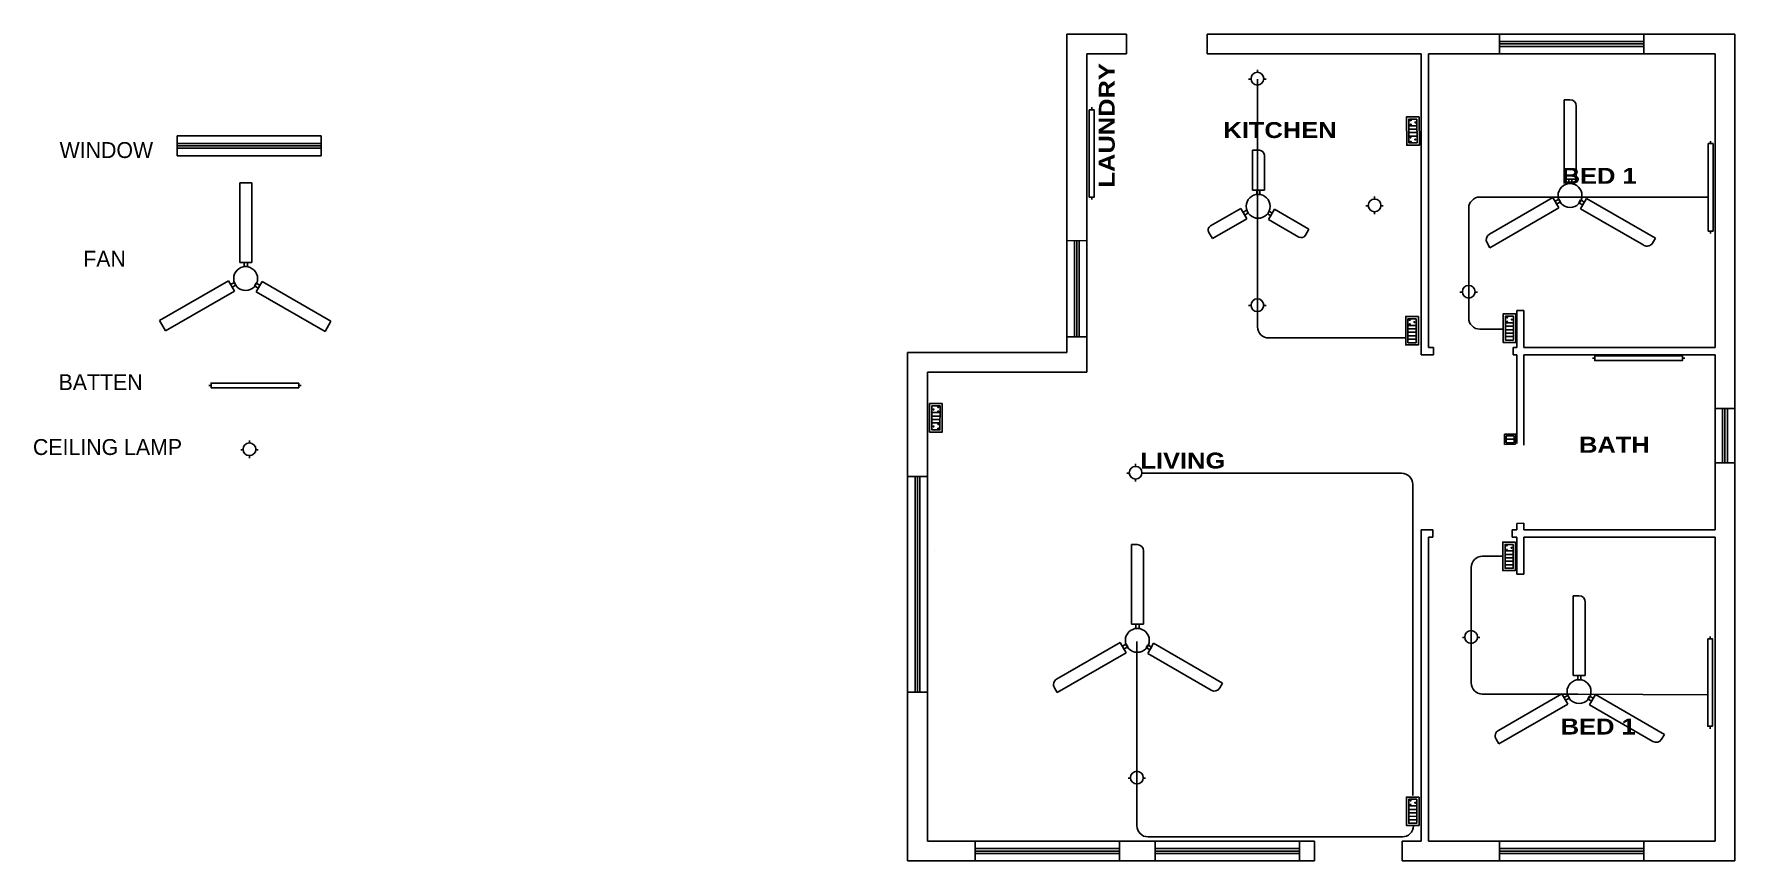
# Model space of a CAD drawing. Header units: millimetres. Extents: x -7936 to 13425, y 2495 to 12885.
import ezdxf

# ---------------------------------------------------------------- set-up
doc = ezdxf.new("R2010")
doc.units = ezdxf.units.MM
for name, color, linetype in [('fan', 7, 'Continuous'), ('inner wall', 2, 'Continuous'), ('light', 7, 'Continuous'), ('text', 21, 'Continuous'), ('wall', 51, 'Continuous'), ('window', 10, 'Continuous')]:
    doc.layers.add(name, color=color, linetype=linetype)
doc.layers.add('switch', color=7, linetype='Continuous', true_color=0xe7f0ff)

# ---------------------------------------------------------------- blocks, each defined once
blk = doc.blocks.new('*U7')
at = {"layer": 'fan'}
for p, q in [((-75, 527), (-75, -473)), ((75, 527), (-75, 527)), ((75, -473), (75, 527)), ((75, -473), (75, 527)), ((-75, -473), (75, -473)), ((0, -473), (-20, -473)), ((-20, -473), (-20, -527)), ((-20, -527), (20, -527)), ((0, -473), (20, -473)), ((20, -473), (20, -527))]:
    blk.add_line(p, q, dxfattribs=at)
blk = doc.blocks.new('*U8')
at = {"layer": 'fan', "color": 0, "linetype": 'ByBlock', "lineweight": -2, "transparency": 16777216}
blk.add_blockref('*U7', (19292, 7920), dxfattribs=at)
for p, rotation in [((18701, 6915), 120), ((19867, 6905), 240)]:
    blk.add_blockref('*U7', p, dxfattribs=dict(at, rotation=rotation))
blk = doc.blocks.new('celinng_fan')
at = {"layer": 'fan'}
for p, q in [((-37, 1269), (-37, 269)), ((33, 1269), (-37, 1269)), ((113, 269), (113, 1189)), ((-37, 269), (113, 269)), ((38, 269), (18, 269)), ((18, 269), (18, 214)), ((18, 214), (58, 214)), ((38, 269), (58, 269)), ((58, 269), (58, 214)), ((-181, 39), (-978, -421)), ((-106, -91), (-181, 39)), ((-86, -16), (-106, 18)), ((166, 9), (146, -26)), ((241, 29), (166, -101)), ((213, -19), (166, 9)), ((1107, -471), (241, 29)), ((-972, -591), (-106, -91)), ((-143, -26), (-153, -9)), ((-143, -26), (-133, -44)), ((-133, -44), (-86, -16)), ((193, -53), (146, -26)), ((166, -101), (963, -561)), ((203, -36), (193, -53)), ((203, -36), (213, -19)), ((-1007, -531), (-972, -591)), ((1072, -532), (1107, -471))]:
    blk.add_line(p, q, dxfattribs=at)
blk.add_circle((35, 65), 150, dxfattribs=at)
for centre, start, end in [((33, 1189), 0, 90), ((-938, -491), 120, 210), ((1003, -492), 240, 330)]:
    blk.add_arc(centre, 80, start, end, dxfattribs=at)

msp = doc.modelspace()

# ---------------------------------------------------------------- linework, layer by layer
at = {"layer": 'fan'}
for p, q in [((7365, 11424), (7365, 10924)), ((7455, 11424), (7365, 11424)), ((7515, 10924), (7515, 11364)), ((7365, 10924), (7515, 10924)), ((7440, 10924), (7420, 10924)), ((7420, 10924), (7420, 10869)), ((7440, 10924), (7460, 10924)), ((7460, 10924), (7460, 10869)), ((7221, 10693), (6839, 10473)), ((7296, 10564), (7221, 10693)), ((7454, 10869), (7460, 10869)), ((7642, 10684), (7567, 10554)), ((8075, 10434), (7642, 10684)), ((11165, 10782), (11213, 10810)), ((6863, 10314), (7296, 10564)), ((7248, 10646), (7294, 10673)), ((7258, 10628), (7248, 10646)), ((7258, 10628), (7268, 10611)), ((7268, 10611), (7312, 10637)), ((7595, 10601), (7553, 10626)), ((7567, 10554), (7948, 10334)), ((7615, 10636), (7574, 10660)), ((7605, 10619), (7595, 10601)), ((7605, 10619), (7615, 10636)), ((6863, 10314), (6818, 10391)), ((8030, 10356), (8075, 10434)), ((5848, 6471), (5848, 5471)), ((5918, 6471), (5848, 6471)), ((5998, 5471), (5998, 6391)), ((11395, 5827), (11395, 4827)), ((11465, 5827), (11395, 5827)), ((11545, 4827), (11545, 5747)), ((5848, 5471), (5998, 5471)), ((5923, 5471), (5903, 5471)), ((5903, 5471), (5903, 5416)), ((5903, 5416), (5943, 5416)), ((5923, 5471), (5943, 5471)), ((5943, 5471), (5943, 5416)), ((5704, 5241), (4907, 4781)), ((5779, 5111), (5704, 5241)), ((5731, 5193), (5779, 5220)), ((5741, 5176), (5731, 5193)), ((5741, 5176), (5751, 5158)), ((5751, 5158), (5799, 5186)), ((5799, 5186), (5779, 5220)), ((6050, 5211), (6030, 5176)), ((6078, 5149), (6030, 5176)), ((6125, 5231), (6050, 5101)), ((6098, 5183), (6050, 5211)), ((6088, 5166), (6078, 5149)), ((6088, 5166), (6098, 5183)), ((6991, 4731), (6125, 5231)), ((4913, 4611), (5779, 5111)), ((6050, 5101), (6847, 4641)), ((6956, 4670), (6991, 4731)), ((11395, 4827), (11545, 4827)), ((11470, 4827), (11450, 4827)), ((11450, 4827), (11450, 4772)), ((11450, 4772), (11490, 4772)), ((11470, 4827), (11490, 4827)), ((11490, 4827), (11490, 4772)), ((4878, 4671), (4913, 4611)), ((11251, 4596), (10454, 4136)), ((11326, 4466), (11251, 4596)), ((11278, 4548), (11326, 4576)), ((11288, 4531), (11278, 4548)), ((11288, 4531), (11298, 4514)), ((11298, 4514), (11346, 4541)), ((11346, 4541), (11326, 4576)), ((11598, 4566), (11578, 4531)), ((11625, 4504), (11578, 4531)), ((11673, 4586), (11598, 4456)), ((11645, 4539), (11598, 4566)), ((11635, 4521), (11625, 4504)), ((11635, 4521), (11645, 4539)), ((12539, 4086), (11673, 4586)), ((10460, 3966), (11326, 4466)), ((11598, 4456), (12395, 3996)), ((12504, 4026), (12539, 4086)), ((10425, 4027), (10460, 3966))]:
    msp.add_line(p, q, dxfattribs=at)
for centre in [(7437, 10720), (-5278, 9812), (5920, 5267), (11467, 4623)]:
    msp.add_circle(centre, 150, dxfattribs=at)
for centre, radius, start, end in [((7455, 11364), 60, 0, 90), ((6869, 10421), 60, 120, 210), ((7978, 10386), 60, 240, 330), ((5918, 6391), 80, 0, 90), ((11465, 5747), 80, 0, 90), ((4947, 4711), 80, 120, 210), ((6887, 4710), 80, 240, 330), ((10494, 4067), 80, 120, 210), ((12435, 4066), 80, 240, 330)]:
    msp.add_arc(centre, radius, start, end, dxfattribs=at)
at = {"layer": 'inner wall'}
for p, q in [((9485, 12635), (9485, 8855)), ((9575, 12635), (9575, 8945)), ((10685, 8945), (10685, 9411)), ((10685, 9411), (10775, 9411)), ((10775, 8945), (10775, 9411)), ((9485, 8855), (9640, 8855)), ((9640, 8945), (9575, 8945)), ((9640, 8945), (9640, 8855)), ((10640, 8945), (10685, 8945)), ((10640, 8945), (10640, 8855)), ((10640, 8855), (10685, 8855)), ((10685, 8855), (10685, 7739)), ((10775, 8945), (13175, 8945)), ((10775, 8855), (10775, 7718)), ((10775, 8855), (13175, 8855)), ((9485, 2745), (9485, 6655)), ((9485, 6655), (9629, 6655)), ((9629, 6565), (9629, 6655)), ((10629, 6565), (10628, 6655)), ((10628, 6655), (10685, 6655)), ((10775, 6738), (10685, 6737)), ((10685, 6737), (10685, 6655)), ((10775, 6738), (10775, 6655)), ((10775, 6655), (13175, 6655)), ((9575, 2745), (9575, 6565)), ((9575, 6565), (9629, 6565)), ((10629, 6565), (10685, 6565)), ((10685, 6099), (10685, 6565)), ((10775, 6099), (10775, 6565)), ((10775, 6565), (13175, 6565)), ((10685, 6099), (10775, 6099))]:
    msp.add_line(p, q, dxfattribs=at)
at = {"layer": 'light'}
for p, q in [((7429, 12404), (7429, 12434)), ((7349, 12318), (7318, 12318)), ((7429, 12244), (7429, 12214)), ((7508, 12318), (7538, 12318)), ((5347, 11934), (5347, 11964)), ((13120, 11509), (13120, 11539)), ((5347, 10834), (5347, 10804)), ((8819, 10726), (8789, 10726)), ((8900, 10812), (8900, 10842)), ((8979, 10726), (9009, 10726)), ((8900, 10652), (8900, 10622)), ((13120, 10409), (13120, 10379)), ((10002, 9641), (9971, 9641)), ((10082, 9727), (10082, 9757)), ((10161, 9641), (10191, 9641)), ((7349, 9472), (7318, 9472)), ((7429, 9558), (7429, 9588)), ((7508, 9472), (7538, 9472)), ((10082, 9567), (10082, 9537)), ((7429, 9398), (7429, 9368)), ((11665, 8812), (11635, 8812)), ((12765, 8812), (12795, 8812)), ((-5712, 8470), (-5742, 8470)), ((-4612, 8470), (-4582, 8470)), ((-5230, 7748), (-5230, 7778)), ((-5310, 7662), (-5340, 7662)), ((-5230, 7588), (-5230, 7558)), ((-5150, 7662), (-5120, 7662)), ((5899, 7453), (5899, 7483)), ((5819, 7368), (5788, 7368)), ((5899, 7293), (5899, 7263)), ((5978, 7368), (6008, 7368)), ((10112, 5389), (10112, 5419)), ((10032, 5303), (10002, 5303)), ((10112, 5229), (10112, 5199)), ((10192, 5303), (10222, 5303)), ((13113, 5287), (13113, 5317)), ((13113, 4187), (13113, 4157)), ((5914, 3623), (5914, 3653)), ((5834, 3537), (5803, 3537)), ((5914, 3463), (5914, 3433)), ((5993, 3537), (6023, 3537))]:
    msp.add_line(p, q, dxfattribs=at)
for points in [[(5317, 11934), (5377, 11934), (5377, 10834), (5317, 10834)], [(13090, 11509), (13150, 11509), (13150, 10409), (13090, 10409)], [(12765, 8842), (12765, 8782), (11665, 8782), (11665, 8842)], [(-4612, 8500), (-4612, 8440), (-5712, 8440), (-5712, 8500)], [(13083, 5287), (13143, 5287), (13143, 4187), (13083, 4187)]]:
    msp.add_lwpolyline(points, close=True, dxfattribs=at)
for centre in [(7428, 12324), (8899, 10732), (10082, 9647), (7428, 9478), (-5230, 7668), (5898, 7373), (10112, 5309), (5914, 3543)]:
    msp.add_circle(centre, 80, dxfattribs=at)
at = {"layer": 'switch'}
for p, q in [((7429, 10714), (7429, 12316)), ((9432, 11733), (9331, 11733)), ((9432, 11689), (9331, 11689)), ((9433, 11646), (9331, 11646)), ((9433, 11603), (9331, 11603)), ((9433, 11516), (9331, 11516)), ((7429, 10714), (7429, 9206)), ((10082, 10696), (10082, 9316)), ((11342, 10836), (10222, 10836)), ((11342, 10836), (13090, 10836)), ((9420, 9224), (9319, 9224)), ((10644, 9256), (10543, 9256)), ((10644, 9213), (10543, 9213)), ((7569, 9066), (9290, 9067)), ((9420, 9181), (9319, 9181)), ((9420, 9138), (9319, 9138)), ((9420, 9094), (9319, 9094)), ((9420, 9051), (9319, 9051)), ((9420, 9007), (9319, 9007)), ((10222, 9176), (10514, 9176)), ((10644, 9170), (10543, 9170)), ((10644, 9126), (10543, 9126)), ((10644, 9083), (10543, 9083)), ((10644, 9040), (10543, 9039)), ((3340, 8129), (3442, 8129)), ((3340, 8085), (3442, 8085)), ((3340, 8042), (3441, 8042)), ((3340, 7999), (3441, 7999)), ((3340, 7912), (3441, 7912)), ((10529, 7729), (10530, 7856)), ((10671, 7730), (10529, 7729)), ((10673, 7856), (10530, 7856)), ((10652, 7836), (10550, 7836)), ((10550, 7749), (10550, 7836)), ((10652, 7793), (10550, 7793)), ((10652, 7750), (10550, 7749)), ((10652, 7836), (10652, 7750)), ((10673, 7856), (10671, 7730)), ((9239, 7368), (5978, 7368)), ((9379, 3319), (9379, 7228)), ((10252, 6323), (10510, 6323)), ((10640, 6390), (10539, 6390)), ((10640, 6347), (10539, 6347)), ((10640, 6303), (10539, 6303)), ((10640, 6260), (10539, 6260)), ((10640, 6217), (10539, 6216)), ((10112, 4733), (10112, 6183)), ((10640, 6173), (10539, 6173)), ((5914, 5253), (5914, 2938)), ((11450, 4593), (10252, 4593)), ((11450, 4593), (13083, 4581)), ((9430, 3187), (9329, 3187)), ((9430, 3143), (9329, 3143)), ((9430, 3100), (9329, 3100)), ((9430, 3057), (9329, 3056)), ((9430, 3013), (9329, 3013)), ((6054, 2798), (9248, 2798)), ((9430, 2970), (9329, 2970)), ((9388, 2937), (9388, 2941))]:
    msp.add_line(p, q, dxfattribs=at)
for points in [[(9461, 11845), (9462, 11487), (9303, 11487), (9302, 11845)], [(9432, 11816), (9433, 11516), (9331, 11516), (9331, 11816)], [(9449, 9336), (9449, 8979), (9290, 8978), (9290, 9336)], [(9420, 9307), (9420, 9007), (9319, 9007), (9319, 9307)], [(10673, 9368), (10673, 9011), (10514, 9010), (10514, 9368)], [(10644, 9339), (10644, 9040), (10543, 9039), (10543, 9339)], [(3311, 8241), (3311, 7883), (3470, 7883), (3471, 8241)], [(3340, 8212), (3340, 7912), (3441, 7912), (3442, 8212)], [(10669, 6502), (10669, 6144), (10510, 6144), (10510, 6502)], [(10640, 6473), (10640, 6173), (10539, 6173), (10539, 6473)], [(9459, 3299), (9459, 2941), (9300, 2941), (9300, 3299)], [(9430, 3270), (9430, 2970), (9329, 2970), (9329, 3270)]]:
    msp.add_lwpolyline(points, close=True, dxfattribs=at)
for centre in [(9354, 11802), (9354, 11747), (9412, 11774), (9352, 11586), (9353, 11531), (9410, 11558), (9341, 9293), (9342, 9238), (9399, 9265), (10565, 9325), (10566, 9270), (10623, 9297), (3361, 8169), (3419, 8143), (3419, 8198), (3362, 7954), (3420, 7927), (3421, 7982), (10561, 6459), (10562, 6404), (10619, 6431), (9351, 3255), (9352, 3201), (9410, 3227)]:
    msp.add_circle(centre, 5.78, dxfattribs=at)
for centre, start, end in [((10222, 10696), 90, 180), ((7569, 9206), 180, 270.039), ((10222, 9316), 180, 269.9865), ((9239, 7228), 0, 90), ((10252, 6183), 90, 180), ((10252, 4733), 180, 270), ((6054, 2938), 180, 270), ((9248, 2938), 270, 359.3042)]:
    msp.add_arc(centre, 140, start, end, dxfattribs=at)
at = {"layer": 'wall'}
for p, q in [((5035, 12885), (5035, 8885)), ((5035, 12885), (5783, 12885)), ((5783, 12635), (5783, 12885)), ((6796, 12635), (6796, 12885)), ((6796, 12885), (13425, 12885)), ((13425, 12885), (13425, 2495)), ((5285, 12635), (5285, 8635)), ((5285, 12635), (5783, 12635)), ((6796, 12635), (9485, 12635)), ((9575, 12635), (13175, 12635)), ((13175, 12635), (13175, 8945)), ((3035, 2495), (3035, 8885)), ((3035, 8885), (5035, 8885)), ((13175, 8855), (13175, 6655)), ((3285, 8635), (5285, 8635)), ((3285, 2745), (3285, 8635)), ((13175, 6565), (13175, 2745)), ((3285, 2745), (8146, 2745)), ((8146, 2495), (8146, 2745)), ((9246, 2745), (9246, 2495)), ((9485, 2745), (9246, 2745)), ((13175, 2745), (9575, 2745)), ((8146, 2495), (3035, 2495)), ((13425, 2495), (9246, 2495))]:
    msp.add_line(p, q, dxfattribs=at)
at = {"layer": 'window'}
for p, q in [((10470, 12760), (10470, 12885)), ((12280, 12885), (10470, 12885)), ((12280, 12635), (12280, 12885)), ((12280, 12790), (10470, 12790)), ((12280, 12760), (10470, 12760)), ((10470, 12760), (10470, 12635)), ((12280, 12730), (10470, 12730)), ((10470, 12635), (12280, 12635)), ((-6139, 11479), (-6139, 11604)), ((-4329, 11604), (-6139, 11604)), ((-4329, 11354), (-4329, 11604)), ((-4329, 11509), (-6139, 11509)), ((-4329, 11479), (-6139, 11479)), ((-6139, 11479), (-6139, 11354)), ((-4329, 11449), (-6139, 11450)), ((-6139, 11354), (-4329, 11354)), ((5285, 10289), (5035, 10288)), ((5035, 10288), (5035, 9079)), ((5130, 10288), (5130, 9079)), ((5160, 10288), (5160, 9079)), ((5190, 10289), (5190, 9079)), ((5285, 9079), (5285, 10289)), ((5160, 9079), (5035, 9079)), ((5160, 9079), (5285, 9079)), ((13175, 8181), (13175, 7498)), ((13425, 8181), (13175, 8181)), ((13270, 8181), (13270, 7498)), ((13300, 8181), (13300, 7498)), ((13330, 8181), (13330, 7498)), ((13425, 7498), (13425, 8181)), ((13425, 7498), (13175, 7498)), ((3035, 7327), (3035, 4617)), ((3285, 7327), (3035, 7327)), ((3130, 7327), (3130, 4617)), ((3160, 7327), (3160, 4617)), ((3190, 7327), (3190, 4617)), ((3285, 4617), (3285, 7327)), ((3160, 4617), (3035, 4617)), ((3160, 4617), (3285, 4617)), ((3885, 2620), (3885, 2745)), ((5695, 2745), (3885, 2745)), ((5695, 2650), (3885, 2650)), ((5695, 2620), (3885, 2620)), ((3885, 2620), (3885, 2495)), ((5695, 2590), (3885, 2590)), ((5695, 2495), (5695, 2745)), ((6145, 2620), (6145, 2745)), ((7955, 2745), (6145, 2745)), ((7955, 2650), (6145, 2650)), ((7955, 2620), (6145, 2620)), ((6145, 2620), (6145, 2495)), ((7955, 2590), (6145, 2590)), ((7955, 2495), (7955, 2745)), ((10470, 2620), (10470, 2745)), ((12280, 2745), (10470, 2745)), ((12280, 2650), (10470, 2650)), ((12280, 2620), (10470, 2620)), ((10470, 2620), (10470, 2495)), ((12280, 2590), (10470, 2590)), ((12280, 2495), (12280, 2745)), ((3885, 2495), (5695, 2495)), ((6145, 2495), (7955, 2495)), ((10470, 2495), (12280, 2495))]:
    msp.add_line(p, q, dxfattribs=at)
msp.add_open_spline([(3372, 6395), (3373, 6395), (3373, 6395), (3373, 6395)], degree=3, dxfattribs=at)
msp.add_open_spline([(3372, 6395), (3373, 6395), (3373, 6395), (3373, 6395)], degree=3, dxfattribs=at)

# ---------------------------------------------------------------- block references
at = {"layer": 'fan'}
msp.add_blockref('*U8', (-24567, 2569), dxfattribs=at)
at = {"layer": 'switch'}
msp.add_blockref('celinng_fan', (11319, 10791), dxfattribs=at)

# ---------------------------------------------------------------- texts
at = {"layer": 'text', "insert": (5436, 10956), "char_height": 200, "attachment_point": 1, "rotation": 90}
msp.add_mtext_dynamic_manual_height_columns('{\\fArial Black|b0|i0|c0|p34;LAUNDRY}', width=3092.98, gutter_width=12.5, heights=[0], dxfattribs=at)
at = {"layer": 'text', "char_height": 200, "attachment_point": 1}
for s, insert in [('{\\fArial Black|b0|i0|c0|p34;KITCHEN}', (7001, 11778)), ('WINDOW', (-7614, 11527)), ('{\\fArial Black|b0|i0|c0|p34;BED 1}', (11249, 11203)), ('FAN', (-7317, 10161)), ('BATTEN ', (-7627, 8611)), ('CEILING LAMP', (-7949, 7796)), ('{\\fArial Black|b0|i0|c0|p34;BATH}', (11467, 7825)), ('{\\fArial Black|b0|i0|c0|p34;LIVING}', (5959, 7626)), ('{\\fArial Black|b0|i0|c0|p34;BED 1}', (11237, 4284))]:
    msp.add_mtext_dynamic_manual_height_columns(s, width=3092.98, gutter_width=12.5, heights=[0], dxfattribs=dict(at, insert=insert))

doc.saveas('drawing.dxf')
